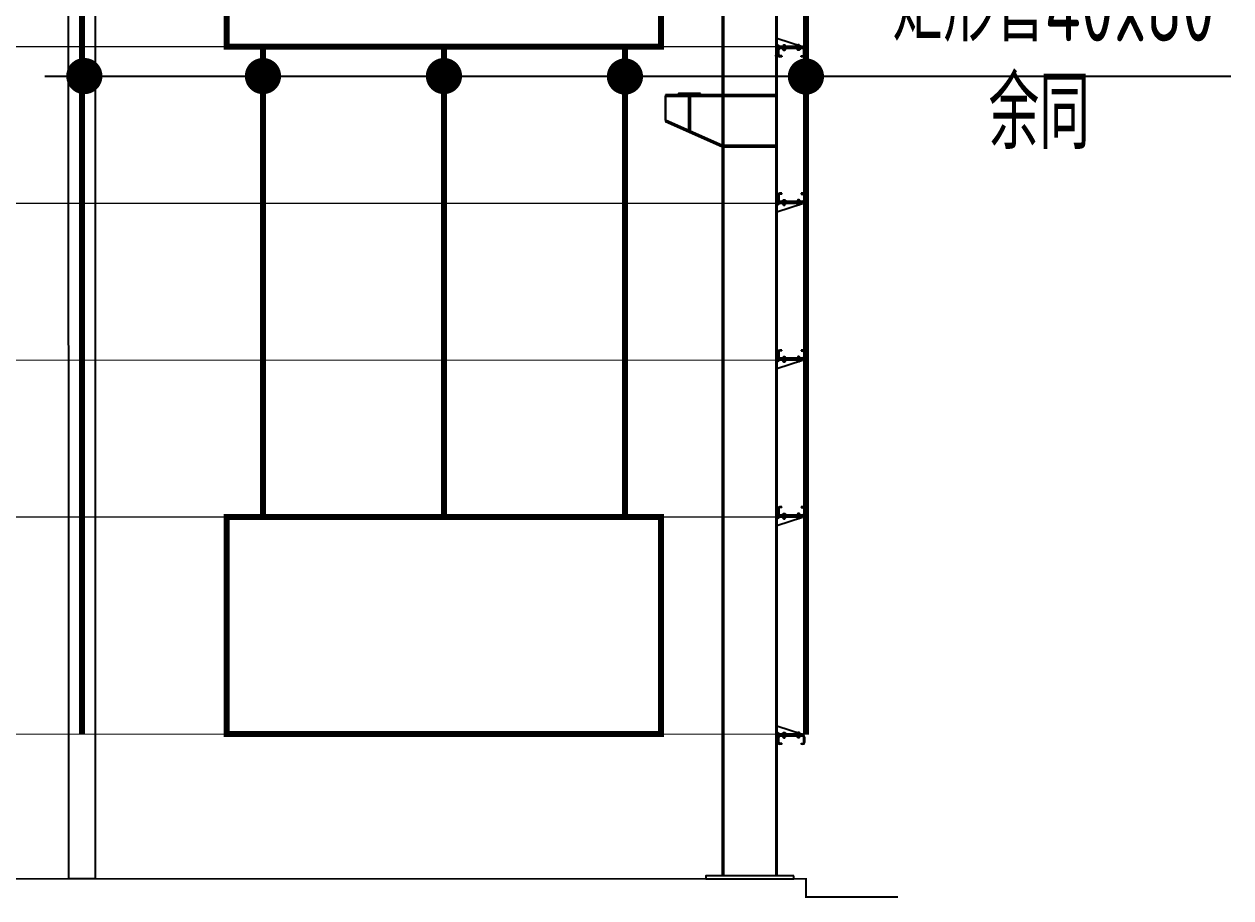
# Model space of a CAD drawing. Extents: x -33967 to 1773478, y -1022458 to -784650.
# Drawn here: x 1588481 to 1598483, y -1003956 to -996713 of the extents above; entities that cross this region are included whole.
import ezdxf
from ezdxf.enums import TextEntityAlignment as Align

# ---------------------------------------------------------------- set-up
doc = ezdxf.new("R2010")
doc.units = 0
doc.header["$LTSCALE"] = 1000
doc.header["$MEASUREMENT"] = 0
doc.linetypes.add('DOTE', pattern=[2.42, 2, -0.2, 0.02, -0.2])
for name, color, linetype in [('14', 2, 'Continuous'), ('AXIS', 3, 'Continuous'), ('BOLT', 251, 'Continuous'), ('DOTE', 1, 'DOTE'), ('GZ', 50, 'Continuous'), ('LT', 27, 'Continuous'), ('Prof', 2, 'Continuous'), ('PZ', 202, 'Continuous'), ('TEXT', 7, 'Continuous'), ('柱子', 30, 'Continuous')]:
    doc.layers.add(name, color=color, linetype=linetype)
doc.layers.add('_0', color=7, linetype='Continuous', lineweight=25)
doc.styles.add('TSSD_Label', font='tssdeng.shx', dxfattribs={"width": 0.7, "bigfont": 'hztxt.shx'})

msp = doc.modelspace()

# ---------------------------------------------------------------- linework, layer by layer
at = {"color": 6, "const_width": 50}
for points in [[(1588960.9, -993799.6), (1588961.9, -1002603.8)], [(1594960.9, -993798.9), (1594961.9, -1002603.1)], [(1590461.3, -996898.9), (1590461.7, -1000798.9)], [(1591961.3, -996898.9), (1591961.7, -1000798.9)], [(1593461.3, -996898.9), (1593461.7, -1000798.9)], [(1590461.9, -1002598.9), (1590461.9, -1002603.6)], [(1591961.9, -1002598.9), (1591961.9, -1002603.4)], [(1593461.9, -1002598.9), (1593461.9, -1002603.2)]]:
    msp.add_lwpolyline(points, dxfattribs=at)
for points in [[(1590160.7, -995698.9), (1593760.7, -995698.9), (1593760.7, -996898.9), (1590160.7, -996898.9)], [(1590160.7, -1000798.9), (1593760.7, -1000798.9), (1593760.7, -1002598.9), (1590160.7, -1002598.9)]]:
    msp.add_lwpolyline(points, close=True, dxfattribs=at)
at = {"layer": '14', "color": 8}
for p, q in [((1594710.7, -996978.9), (1594710.7, -996968.9)), ((1594710.7, -996978.9), (1594710.7, -996968.9)), ((1594270.7, -997298.9), (1593795.7, -997298.9)), ((1593795.7, -997508.9), (1593795.7, -997308.9)), ((1593795.7, -997308.9), (1594270.7, -997308.9)), ((1593795.7, -997308.9), (1594270.7, -997308.9)), ((1594085.7, -997288.9), (1593905.7, -997288.9)), ((1594000.7, -997308.9), (1593990.7, -997308.9)), ((1593990.7, -997308.9), (1593990.7, -997595.1)), ((1594000.7, -997599.6), (1594000.7, -997308.9)), ((1594085.7, -997298.9), (1594085.7, -997288.9)), ((1594270.7, -997308.9), (1594270.7, -997718.9)), ((1594710.7, -997298.9), (1594280.7, -997298.9)), ((1594280.7, -997298.9), (1594280.7, -997308.9)), ((1594280.7, -997308.9), (1594710.7, -997308.9)), ((1594710.7, -997308.9), (1594710.7, -997298.9)), ((1594270.7, -997718.9), (1593795.7, -997508.9)), ((1594270.7, -997718.9), (1593795.7, -997508.9)), ((1593795.7, -997518.9), (1594270.7, -997728.9)), ((1593990.7, -997595.1), (1594000.7, -997599.6)), ((1594710.7, -997718.9), (1594280.7, -997718.9)), ((1594280.7, -997718.9), (1594280.7, -997728.9)), ((1594280.7, -997728.9), (1594710.7, -997728.9))]:
    msp.add_line(p, q, dxfattribs=at)
at = {"layer": '14', "color": 8, "const_width": 0.45}
for points in [[(1594270.7, -997748.9), (1594270.7, -997308.9)], [(1594270.7, -997748.9), (1594270.7, -997758.9)]]:
    msp.add_lwpolyline(points, dxfattribs=at)
at = {"layer": '_0', "color": 1, "const_width": 150}
for points in [[(1588980.3, -997068.3, 1), (1588980.3, -997218.3, 1)], [(1590460.9, -997068.3, 1), (1590460.9, -997218.3, 1)], [(1591960.9, -997068.3, 1), (1591960.9, -997218.3, 1)], [(1593460.9, -997072, 1), (1593460.9, -997222, 1)], [(1594960.9, -997072, 1), (1594960.9, -997222, 1)]]:
    msp.add_lwpolyline(points, format="xyb", close=True, dxfattribs=at)
at = {"layer": 'AXIS', "linetype": 'ByBlock'}
msp.add_line((1588652.6, -997143.3), (1598482.7, -997143.3), dxfattribs=at)
at = {"layer": 'BOLT'}
for p, q in [((1594790.7, -996896.4), (1594769.7, -996896.4)), ((1594769.7, -996896.4), (1594769.7, -996898.9)), ((1594769.7, -996898.9), (1594790.7, -996898.9)), ((1594769.7, -996915.5), (1594790.7, -996915.5)), ((1594769.7, -996918), (1594769.7, -996915.5)), ((1594790.7, -996918), (1594769.7, -996918)), ((1594769.8, -996896.4), (1594769.8, -996889)), ((1594769.8, -996889), (1594790.6, -996889)), ((1594769.8, -996918), (1594769.8, -996925.4)), ((1594769.8, -996925.4), (1594790.6, -996925.4)), ((1594774.2, -996898.9), (1594774.2, -996902.9)), ((1594774.3, -996898.9), (1594774.2, -996898.9)), ((1594774.2, -996898.9), (1594774.5, -996898.9)), ((1594774.2, -996902.9), (1594774.2, -996918)), ((1594786.2, -996902.9), (1594774.2, -996902.9)), ((1594774.2, -996915.5), (1594774.5, -996915.5)), ((1594774.3, -996915.5), (1594774.2, -996915.5)), ((1594774.7, -996884.8), (1594774.7, -996902.9)), ((1594775, -996884.8), (1594774.7, -996884.8)), ((1594774.7, -996884.8), (1594785.7, -996884.8)), ((1594774.7, -996902.9), (1594774.7, -996918)), ((1594775, -996889), (1594775, -996896.4)), ((1594775, -996928.5), (1594775, -996918)), ((1594785.4, -996889), (1594785.4, -996896.4)), ((1594785.4, -996928.5), (1594785.4, -996918)), ((1594785.7, -996884.8), (1594785.7, -996902.9)), ((1594785.7, -996902.9), (1594785.7, -996918)), ((1594786.2, -996902.9), (1594785.9, -996902.9)), ((1594786, -996902.9), (1594786.2, -996902.9)), ((1594786.2, -996898.9), (1594786.2, -996902.9)), ((1594786.2, -996902.9), (1594786.2, -996918)), ((1594790.7, -996898.9), (1594790.4, -996898.9)), ((1594790.7, -996915.5), (1594790.4, -996915.5)), ((1594790.6, -996889), (1594790.6, -996896.4)), ((1594790.6, -996925.4), (1594790.6, -996918)), ((1594790.7, -996896.4), (1594790.7, -996898.9)), ((1594790.7, -996918), (1594790.7, -996915.5)), ((1594889.7, -996896.4), (1594889.7, -996898.9)), ((1594889.7, -996896.4), (1594910.7, -996896.4)), ((1594889.7, -996898.9), (1594889.9, -996898.9)), ((1594910.7, -996898.9), (1594889.7, -996898.9)), ((1594889.7, -996918), (1594889.7, -996915.5)), ((1594910.7, -996915.5), (1594889.7, -996915.5)), ((1594889.7, -996915.5), (1594889.9, -996915.5)), ((1594889.7, -996918), (1594910.7, -996918)), ((1594889.8, -996889), (1594889.8, -996896.4)), ((1594910.6, -996889), (1594889.8, -996889)), ((1594889.8, -996925.4), (1594889.8, -996918)), ((1594910.6, -996925.4), (1594889.8, -996925.4)), ((1594894.2, -996898.9), (1594894.2, -996902.9)), ((1594894.2, -996902.9), (1594906.2, -996902.9)), ((1594894.2, -996902.9), (1594894.5, -996902.9)), ((1594894.3, -996902.9), (1594894.2, -996902.9)), ((1594894.2, -996902.9), (1594894.2, -996918)), ((1594905.7, -996884.8), (1594894.7, -996884.8)), ((1594894.7, -996884.8), (1594894.7, -996902.9)), ((1594894.7, -996902.9), (1594894.7, -996918)), ((1594895, -996889), (1594895, -996896.4)), ((1594895, -996928.5), (1594895, -996918)), ((1594905.4, -996884.8), (1594905.7, -996884.8)), ((1594905.4, -996889), (1594905.4, -996896.4)), ((1594905.4, -996928.5), (1594905.4, -996918)), ((1594905.7, -996884.8), (1594905.7, -996902.9)), ((1594905.7, -996902.9), (1594905.7, -996918)), ((1594906.2, -996898.9), (1594905.9, -996898.9)), ((1594906.2, -996915.5), (1594905.9, -996915.5)), ((1594906, -996898.9), (1594906.2, -996898.9)), ((1594906, -996915.5), (1594906.2, -996915.5)), ((1594906.2, -996898.9), (1594906.2, -996902.9)), ((1594906.2, -996902.9), (1594906.2, -996918)), ((1594910.6, -996896.4), (1594910.6, -996889)), ((1594910.6, -996918), (1594910.6, -996925.4)), ((1594910.7, -996896.4), (1594910.7, -996898.9)), ((1594910.7, -996918), (1594910.7, -996915.5)), ((1594775, -996928.5), (1594785.4, -996928.5)), ((1594775, -996928.5), (1594775, -996928.5)), ((1594905.4, -996928.5), (1594895, -996928.5)), ((1594905.4, -996928.5), (1594905.4, -996928.5)), ((1594769.7, -998179.9), (1594769.7, -998182.4)), ((1594790.7, -998179.9), (1594769.7, -998179.9)), ((1594769.7, -998182.4), (1594790.7, -998182.4)), ((1594769.7, -998201.4), (1594769.7, -998198.9)), ((1594769.7, -998198.9), (1594790.7, -998198.9)), ((1594790.7, -998201.4), (1594769.7, -998201.4)), ((1594769.8, -998172.5), (1594790.6, -998172.5)), ((1594769.8, -998179.9), (1594769.8, -998172.5)), ((1594769.8, -998201.4), (1594769.8, -998208.9)), ((1594769.8, -998208.9), (1594790.6, -998208.9)), ((1594774.2, -998194.9), (1594774.2, -998179.9)), ((1594774.2, -998182.4), (1594774.5, -998182.4)), ((1594774.3, -998182.4), (1594774.2, -998182.4)), ((1594774.2, -998198.9), (1594774.2, -998194.9)), ((1594786.2, -998194.9), (1594774.2, -998194.9)), ((1594774.3, -998198.9), (1594774.2, -998198.9)), ((1594774.2, -998198.9), (1594774.5, -998198.9)), ((1594774.7, -998194.9), (1594774.7, -998179.9)), ((1594774.7, -998213.1), (1594774.7, -998194.9)), ((1594775, -998213.1), (1594774.7, -998213.1)), ((1594774.7, -998213.1), (1594785.7, -998213.1)), ((1594775, -998169.3), (1594785.4, -998169.3)), ((1594775, -998169.3), (1594775, -998169.3)), ((1594775, -998169.3), (1594775, -998179.9)), ((1594775, -998208.9), (1594775, -998201.4)), ((1594785.4, -998169.3), (1594785.4, -998179.9)), ((1594785.4, -998208.9), (1594785.4, -998201.4)), ((1594785.7, -998194.9), (1594785.7, -998179.9)), ((1594785.7, -998213.1), (1594785.7, -998194.9)), ((1594786.2, -998194.9), (1594785.9, -998194.9)), ((1594786, -998194.9), (1594786.2, -998194.9)), ((1594786.2, -998194.9), (1594786.2, -998179.9)), ((1594786.2, -998198.9), (1594786.2, -998194.9)), ((1594790.7, -998182.4), (1594790.4, -998182.4)), ((1594790.7, -998198.9), (1594790.4, -998198.9)), ((1594790.6, -998172.5), (1594790.6, -998179.9)), ((1594790.6, -998208.9), (1594790.6, -998201.4)), ((1594790.7, -998179.9), (1594790.7, -998182.4)), ((1594790.7, -998201.4), (1594790.7, -998198.9)), ((1594889.7, -998179.9), (1594910.7, -998179.9)), ((1594889.7, -998179.9), (1594889.7, -998182.4)), ((1594910.7, -998182.4), (1594889.7, -998182.4)), ((1594889.7, -998182.4), (1594889.9, -998182.4)), ((1594889.7, -998198.9), (1594889.9, -998198.9)), ((1594910.7, -998198.9), (1594889.7, -998198.9)), ((1594889.7, -998201.4), (1594889.7, -998198.9)), ((1594889.7, -998201.4), (1594910.7, -998201.4)), ((1594910.6, -998172.5), (1594889.8, -998172.5)), ((1594889.8, -998172.5), (1594889.8, -998179.9)), ((1594889.8, -998208.9), (1594889.8, -998201.4)), ((1594910.6, -998208.9), (1594889.8, -998208.9)), ((1594894.2, -998194.9), (1594894.2, -998179.9)), ((1594894.2, -998194.9), (1594906.2, -998194.9)), ((1594894.2, -998194.9), (1594894.5, -998194.9)), ((1594894.3, -998194.9), (1594894.2, -998194.9)), ((1594894.2, -998198.9), (1594894.2, -998194.9)), ((1594894.7, -998194.9), (1594894.7, -998179.9)), ((1594894.7, -998213.1), (1594894.7, -998194.9)), ((1594905.7, -998213.1), (1594894.7, -998213.1)), ((1594895, -998169.3), (1594895, -998179.9)), ((1594905.4, -998169.3), (1594895, -998169.3)), ((1594895, -998208.9), (1594895, -998201.4)), ((1594905.4, -998169.3), (1594905.4, -998179.9)), ((1594905.4, -998169.3), (1594905.4, -998169.3)), ((1594905.4, -998208.9), (1594905.4, -998201.4)), ((1594905.4, -998213.1), (1594905.7, -998213.1)), ((1594905.7, -998194.9), (1594905.7, -998179.9)), ((1594905.7, -998213.1), (1594905.7, -998194.9)), ((1594906.2, -998182.4), (1594905.9, -998182.4)), ((1594906.2, -998198.9), (1594905.9, -998198.9)), ((1594906, -998182.4), (1594906.2, -998182.4)), ((1594906, -998198.9), (1594906.2, -998198.9)), ((1594906.2, -998194.9), (1594906.2, -998179.9)), ((1594906.2, -998198.9), (1594906.2, -998194.9)), ((1594910.6, -998179.9), (1594910.6, -998172.5)), ((1594910.6, -998201.4), (1594910.6, -998208.9)), ((1594910.7, -998179.9), (1594910.7, -998182.4)), ((1594910.7, -998201.4), (1594910.7, -998198.9)), ((1594769.7, -999479.9), (1594769.7, -999482.4)), ((1594790.7, -999479.9), (1594769.7, -999479.9)), ((1594769.7, -999482.4), (1594790.7, -999482.4)), ((1594769.7, -999501.4), (1594769.7, -999498.9)), ((1594769.7, -999498.9), (1594790.7, -999498.9)), ((1594790.7, -999501.4), (1594769.7, -999501.4)), ((1594769.8, -999472.5), (1594790.6, -999472.5)), ((1594769.8, -999479.9), (1594769.8, -999472.5)), ((1594769.8, -999501.4), (1594769.8, -999508.9)), ((1594769.8, -999508.9), (1594790.6, -999508.9)), ((1594774.2, -999494.9), (1594774.2, -999479.9)), ((1594774.2, -999482.4), (1594774.5, -999482.4)), ((1594774.3, -999482.4), (1594774.2, -999482.4)), ((1594774.2, -999498.9), (1594774.2, -999494.9)), ((1594786.2, -999494.9), (1594774.2, -999494.9)), ((1594774.3, -999498.9), (1594774.2, -999498.9)), ((1594774.2, -999498.9), (1594774.5, -999498.9)), ((1594774.7, -999494.9), (1594774.7, -999479.9)), ((1594774.7, -999513.1), (1594774.7, -999494.9)), ((1594775, -999513.1), (1594774.7, -999513.1)), ((1594774.7, -999513.1), (1594785.7, -999513.1)), ((1594775, -999469.3), (1594785.4, -999469.3)), ((1594775, -999469.3), (1594775, -999469.3)), ((1594775, -999469.3), (1594775, -999479.9)), ((1594775, -999508.9), (1594775, -999501.4)), ((1594785.4, -999469.3), (1594785.4, -999479.9)), ((1594785.4, -999508.9), (1594785.4, -999501.4)), ((1594785.7, -999494.9), (1594785.7, -999479.9)), ((1594785.7, -999513.1), (1594785.7, -999494.9)), ((1594786.2, -999494.9), (1594785.9, -999494.9)), ((1594786, -999494.9), (1594786.2, -999494.9)), ((1594786.2, -999494.9), (1594786.2, -999479.9)), ((1594786.2, -999498.9), (1594786.2, -999494.9)), ((1594790.7, -999482.4), (1594790.4, -999482.4)), ((1594790.7, -999498.9), (1594790.4, -999498.9)), ((1594790.6, -999472.5), (1594790.6, -999479.9)), ((1594790.6, -999508.9), (1594790.6, -999501.4)), ((1594790.7, -999479.9), (1594790.7, -999482.4)), ((1594790.7, -999501.4), (1594790.7, -999498.9)), ((1594889.7, -999479.9), (1594910.7, -999479.9)), ((1594889.7, -999479.9), (1594889.7, -999482.4)), ((1594910.7, -999482.4), (1594889.7, -999482.4)), ((1594889.7, -999482.4), (1594889.9, -999482.4)), ((1594889.7, -999498.9), (1594889.9, -999498.9)), ((1594910.7, -999498.9), (1594889.7, -999498.9)), ((1594889.7, -999501.4), (1594889.7, -999498.9)), ((1594889.7, -999501.4), (1594910.7, -999501.4)), ((1594910.6, -999472.5), (1594889.8, -999472.5)), ((1594889.8, -999472.5), (1594889.8, -999479.9)), ((1594889.8, -999508.9), (1594889.8, -999501.4)), ((1594910.6, -999508.9), (1594889.8, -999508.9)), ((1594894.2, -999494.9), (1594894.2, -999479.9)), ((1594894.2, -999494.9), (1594906.2, -999494.9)), ((1594894.2, -999494.9), (1594894.5, -999494.9)), ((1594894.3, -999494.9), (1594894.2, -999494.9)), ((1594894.2, -999498.9), (1594894.2, -999494.9)), ((1594894.7, -999494.9), (1594894.7, -999479.9)), ((1594894.7, -999513.1), (1594894.7, -999494.9)), ((1594905.7, -999513.1), (1594894.7, -999513.1)), ((1594895, -999469.3), (1594895, -999479.9)), ((1594905.4, -999469.3), (1594895, -999469.3)), ((1594895, -999508.9), (1594895, -999501.4)), ((1594905.4, -999469.3), (1594905.4, -999479.9)), ((1594905.4, -999469.3), (1594905.4, -999469.3)), ((1594905.4, -999508.9), (1594905.4, -999501.4)), ((1594905.4, -999513.1), (1594905.7, -999513.1)), ((1594905.7, -999494.9), (1594905.7, -999479.9)), ((1594905.7, -999513.1), (1594905.7, -999494.9)), ((1594906.2, -999482.4), (1594905.9, -999482.4)), ((1594906.2, -999498.9), (1594905.9, -999498.9)), ((1594906, -999482.4), (1594906.2, -999482.4)), ((1594906, -999498.9), (1594906.2, -999498.9)), ((1594906.2, -999494.9), (1594906.2, -999479.9)), ((1594906.2, -999498.9), (1594906.2, -999494.9)), ((1594910.6, -999479.9), (1594910.6, -999472.5)), ((1594910.6, -999501.4), (1594910.6, -999508.9)), ((1594910.7, -999479.9), (1594910.7, -999482.4)), ((1594910.7, -999501.4), (1594910.7, -999498.9)), ((1594769.7, -1000779.9), (1594769.7, -1000782.4)), ((1594790.7, -1000779.9), (1594769.7, -1000779.9)), ((1594769.7, -1000782.4), (1594790.7, -1000782.4)), ((1594769.7, -1000801.4), (1594769.7, -1000798.9)), ((1594769.7, -1000798.9), (1594790.7, -1000798.9)), ((1594790.7, -1000801.4), (1594769.7, -1000801.4)), ((1594769.8, -1000772.5), (1594790.6, -1000772.5)), ((1594769.8, -1000779.9), (1594769.8, -1000772.5)), ((1594769.8, -1000801.4), (1594769.8, -1000808.9)), ((1594769.8, -1000808.9), (1594790.6, -1000808.9)), ((1594774.2, -1000794.9), (1594774.2, -1000779.9)), ((1594774.2, -1000782.4), (1594774.5, -1000782.4)), ((1594774.3, -1000782.4), (1594774.2, -1000782.4)), ((1594774.2, -1000798.9), (1594774.2, -1000794.9)), ((1594786.2, -1000794.9), (1594774.2, -1000794.9)), ((1594774.3, -1000798.9), (1594774.2, -1000798.9)), ((1594774.2, -1000798.9), (1594774.5, -1000798.9)), ((1594774.7, -1000794.9), (1594774.7, -1000779.9)), ((1594774.7, -1000813.1), (1594774.7, -1000794.9)), ((1594775, -1000813.1), (1594774.7, -1000813.1)), ((1594774.7, -1000813.1), (1594785.7, -1000813.1)), ((1594775, -1000769.3), (1594785.4, -1000769.3)), ((1594775, -1000769.3), (1594775, -1000769.3)), ((1594775, -1000769.3), (1594775, -1000779.9)), ((1594775, -1000808.9), (1594775, -1000801.4)), ((1594785.4, -1000769.3), (1594785.4, -1000779.9)), ((1594785.4, -1000808.9), (1594785.4, -1000801.4)), ((1594785.7, -1000794.9), (1594785.7, -1000779.9)), ((1594785.7, -1000813.1), (1594785.7, -1000794.9)), ((1594786.2, -1000794.9), (1594785.9, -1000794.9)), ((1594786, -1000794.9), (1594786.2, -1000794.9)), ((1594786.2, -1000794.9), (1594786.2, -1000779.9)), ((1594786.2, -1000798.9), (1594786.2, -1000794.9)), ((1594790.7, -1000782.4), (1594790.4, -1000782.4)), ((1594790.7, -1000798.9), (1594790.4, -1000798.9)), ((1594790.6, -1000772.5), (1594790.6, -1000779.9)), ((1594790.6, -1000808.9), (1594790.6, -1000801.4)), ((1594790.7, -1000779.9), (1594790.7, -1000782.4)), ((1594790.7, -1000801.4), (1594790.7, -1000798.9)), ((1594889.7, -1000779.9), (1594910.7, -1000779.9)), ((1594889.7, -1000779.9), (1594889.7, -1000782.4)), ((1594910.7, -1000782.4), (1594889.7, -1000782.4)), ((1594889.7, -1000782.4), (1594889.9, -1000782.4)), ((1594889.7, -1000798.9), (1594889.9, -1000798.9)), ((1594910.7, -1000798.9), (1594889.7, -1000798.9)), ((1594889.7, -1000801.4), (1594889.7, -1000798.9)), ((1594889.7, -1000801.4), (1594910.7, -1000801.4)), ((1594910.6, -1000772.5), (1594889.8, -1000772.5)), ((1594889.8, -1000772.5), (1594889.8, -1000779.9)), ((1594889.8, -1000808.9), (1594889.8, -1000801.4)), ((1594910.6, -1000808.9), (1594889.8, -1000808.9)), ((1594894.2, -1000794.9), (1594894.2, -1000779.9)), ((1594894.2, -1000794.9), (1594906.2, -1000794.9)), ((1594894.2, -1000794.9), (1594894.5, -1000794.9)), ((1594894.3, -1000794.9), (1594894.2, -1000794.9)), ((1594894.2, -1000798.9), (1594894.2, -1000794.9)), ((1594894.7, -1000794.9), (1594894.7, -1000779.9)), ((1594894.7, -1000813.1), (1594894.7, -1000794.9)), ((1594905.7, -1000813.1), (1594894.7, -1000813.1)), ((1594895, -1000769.3), (1594895, -1000779.9)), ((1594905.4, -1000769.3), (1594895, -1000769.3)), ((1594895, -1000808.9), (1594895, -1000801.4)), ((1594905.4, -1000769.3), (1594905.4, -1000779.9)), ((1594905.4, -1000769.3), (1594905.4, -1000769.3)), ((1594905.4, -1000808.9), (1594905.4, -1000801.4)), ((1594905.4, -1000813.1), (1594905.7, -1000813.1)), ((1594905.7, -1000794.9), (1594905.7, -1000779.9)), ((1594905.7, -1000813.1), (1594905.7, -1000794.9)), ((1594906.2, -1000782.4), (1594905.9, -1000782.4)), ((1594906.2, -1000798.9), (1594905.9, -1000798.9)), ((1594906, -1000782.4), (1594906.2, -1000782.4)), ((1594906, -1000798.9), (1594906.2, -1000798.9)), ((1594906.2, -1000794.9), (1594906.2, -1000779.9)), ((1594906.2, -1000798.9), (1594906.2, -1000794.9)), ((1594910.6, -1000779.9), (1594910.6, -1000772.5)), ((1594910.6, -1000801.4), (1594910.6, -1000808.9)), ((1594910.7, -1000779.9), (1594910.7, -1000782.4)), ((1594910.7, -1000801.4), (1594910.7, -1000798.9)), ((1594790.7, -1002596.4), (1594769.7, -1002596.4)), ((1594769.7, -1002596.4), (1594769.7, -1002598.9)), ((1594769.7, -1002598.9), (1594790.7, -1002598.9)), ((1594769.7, -1002615.5), (1594790.7, -1002615.5)), ((1594769.7, -1002618), (1594769.7, -1002615.5)), ((1594790.7, -1002618), (1594769.7, -1002618)), ((1594769.8, -1002596.4), (1594769.8, -1002589)), ((1594769.8, -1002589), (1594790.6, -1002589)), ((1594769.8, -1002618), (1594769.8, -1002625.4)), ((1594769.8, -1002625.4), (1594790.6, -1002625.4)), ((1594774.2, -1002598.9), (1594774.2, -1002602.9)), ((1594774.3, -1002598.9), (1594774.2, -1002598.9)), ((1594774.2, -1002598.9), (1594774.5, -1002598.9)), ((1594774.2, -1002602.9), (1594774.2, -1002618)), ((1594786.2, -1002602.9), (1594774.2, -1002602.9)), ((1594774.2, -1002615.5), (1594774.5, -1002615.5)), ((1594774.3, -1002615.5), (1594774.2, -1002615.5)), ((1594774.7, -1002584.8), (1594774.7, -1002602.9)), ((1594775, -1002584.8), (1594774.7, -1002584.8)), ((1594774.7, -1002584.8), (1594785.7, -1002584.8)), ((1594774.7, -1002602.9), (1594774.7, -1002618)), ((1594775, -1002589), (1594775, -1002596.4)), ((1594775, -1002628.5), (1594775, -1002618)), ((1594785.4, -1002589), (1594785.4, -1002596.4)), ((1594785.4, -1002628.5), (1594785.4, -1002618)), ((1594785.7, -1002584.8), (1594785.7, -1002602.9)), ((1594785.7, -1002602.9), (1594785.7, -1002618)), ((1594786.2, -1002602.9), (1594785.9, -1002602.9)), ((1594786, -1002602.9), (1594786.2, -1002602.9)), ((1594786.2, -1002598.9), (1594786.2, -1002602.9)), ((1594786.2, -1002602.9), (1594786.2, -1002618)), ((1594790.7, -1002598.9), (1594790.4, -1002598.9)), ((1594790.7, -1002615.5), (1594790.4, -1002615.5)), ((1594790.6, -1002589), (1594790.6, -1002596.4)), ((1594790.6, -1002625.4), (1594790.6, -1002618)), ((1594790.7, -1002596.4), (1594790.7, -1002598.9)), ((1594790.7, -1002618), (1594790.7, -1002615.5)), ((1594889.7, -1002596.4), (1594889.7, -1002598.9)), ((1594889.7, -1002596.4), (1594910.7, -1002596.4)), ((1594889.7, -1002598.9), (1594889.9, -1002598.9)), ((1594910.7, -1002598.9), (1594889.7, -1002598.9)), ((1594889.7, -1002618), (1594889.7, -1002615.5)), ((1594910.7, -1002615.5), (1594889.7, -1002615.5)), ((1594889.7, -1002615.5), (1594889.9, -1002615.5)), ((1594889.7, -1002618), (1594910.7, -1002618)), ((1594889.8, -1002589), (1594889.8, -1002596.4)), ((1594910.6, -1002589), (1594889.8, -1002589)), ((1594889.8, -1002625.4), (1594889.8, -1002618)), ((1594910.6, -1002625.4), (1594889.8, -1002625.4)), ((1594894.2, -1002598.9), (1594894.2, -1002602.9)), ((1594894.2, -1002602.9), (1594906.2, -1002602.9)), ((1594894.2, -1002602.9), (1594894.5, -1002602.9)), ((1594894.3, -1002602.9), (1594894.2, -1002602.9)), ((1594894.2, -1002602.9), (1594894.2, -1002618)), ((1594905.7, -1002584.8), (1594894.7, -1002584.8)), ((1594894.7, -1002584.8), (1594894.7, -1002602.9)), ((1594894.7, -1002602.9), (1594894.7, -1002618)), ((1594895, -1002589), (1594895, -1002596.4)), ((1594895, -1002628.5), (1594895, -1002618)), ((1594905.4, -1002584.8), (1594905.7, -1002584.8)), ((1594905.4, -1002589), (1594905.4, -1002596.4)), ((1594905.4, -1002628.5), (1594905.4, -1002618)), ((1594905.7, -1002584.8), (1594905.7, -1002602.9)), ((1594905.7, -1002602.9), (1594905.7, -1002618)), ((1594906.2, -1002598.9), (1594905.9, -1002598.9)), ((1594906.2, -1002615.5), (1594905.9, -1002615.5)), ((1594906, -1002598.9), (1594906.2, -1002598.9)), ((1594906, -1002615.5), (1594906.2, -1002615.5)), ((1594906.2, -1002598.9), (1594906.2, -1002602.9)), ((1594906.2, -1002602.9), (1594906.2, -1002618)), ((1594910.6, -1002596.4), (1594910.6, -1002589)), ((1594910.6, -1002618), (1594910.6, -1002625.4)), ((1594910.7, -1002596.4), (1594910.7, -1002598.9)), ((1594910.7, -1002618), (1594910.7, -1002615.5)), ((1594775, -1002628.5), (1594785.4, -1002628.5)), ((1594775, -1002628.5), (1594775, -1002628.5)), ((1594905.4, -1002628.5), (1594895, -1002628.5)), ((1594905.4, -1002628.5), (1594905.4, -1002628.5))]:
    msp.add_line(p, q, dxfattribs=at)
for centre, start, end in [((1594774.2, -996894.6), 85.17209, 142.4846), ((1594774.2, -996919.8), 217.5154, 274.82791), ((1594786.1, -996894.6), 37.5154, 94.82791), ((1594786.1, -996919.8), 265.17209, 322.4846), ((1594894.2, -996894.6), 85.17209, 142.4846), ((1594894.2, -996919.8), 217.5154, 274.82791), ((1594906.1, -996894.6), 37.5154, 94.82791), ((1594906.1, -996919.8), 265.17209, 322.4846), ((1594774.2, -998178), 85.17209, 142.4846), ((1594774.2, -998203.3), 217.5154, 274.82791), ((1594786.1, -998178), 37.5154, 94.82791), ((1594786.1, -998203.3), 265.17209, 322.4846), ((1594894.2, -998178), 85.17209, 142.4846), ((1594894.2, -998203.3), 217.5154, 274.82791), ((1594906.1, -998178), 37.5154, 94.82791), ((1594906.1, -998203.3), 265.17209, 322.4846), ((1594774.2, -999478), 85.17209, 142.4846), ((1594774.2, -999503.3), 217.5154, 274.82791), ((1594786.1, -999478), 37.5154, 94.82791), ((1594786.1, -999503.3), 265.17209, 322.4846), ((1594894.2, -999478), 85.17209, 142.4846), ((1594894.2, -999503.3), 217.5154, 274.82791), ((1594906.1, -999478), 37.5154, 94.82791), ((1594906.1, -999503.3), 265.17209, 322.4846), ((1594774.2, -1000778), 85.17209, 142.4846), ((1594774.2, -1000803.3), 217.5154, 274.82791), ((1594786.1, -1000778), 37.5154, 94.82791), ((1594786.1, -1000803.3), 265.17209, 322.4846), ((1594894.2, -1000778), 85.17209, 142.4846), ((1594894.2, -1000803.3), 217.5154, 274.82791), ((1594906.1, -1000778), 37.5154, 94.82791), ((1594906.1, -1000803.3), 265.17209, 322.4846), ((1594774.2, -1002594.6), 85.17209, 142.4846), ((1594774.2, -1002619.8), 217.5154, 274.82791), ((1594786.1, -1002594.6), 37.5154, 94.82791), ((1594786.1, -1002619.8), 265.17209, 322.4846), ((1594894.2, -1002594.6), 85.17209, 142.4846), ((1594894.2, -1002619.8), 217.5154, 274.82791), ((1594906.1, -1002594.6), 37.5154, 94.82791), ((1594906.1, -1002619.8), 265.17209, 322.4846)]:
    msp.add_arc(centre, 5.58, start, end, dxfattribs=at)
at = {"layer": 'DOTE', "linetype": 'DOTE', "const_width": 15}
msp.add_lwpolyline([(1594960.9, -1003798.9), (1539960.5, -1003798.9), (1539960.5, -1003948.9), (1539198.7, -1003948.9)], dxfattribs=at)
at = {"layer": 'DOTE', "color": 1, "linetype": 'DOTE', "const_width": 15}
msp.add_lwpolyline([(1539960.5, -1003798.9), (1594960.9, -1003798.9), (1594960.9, -1003948.9), (1595722.7, -1003948.9)], dxfattribs=at)
at = {"layer": 'GZ', "color": 8}
msp.add_line((1593795.7, -997298.9), (1593795.7, -997518.9), dxfattribs=at)
for points in [[(1594280.7, -994798.9), (1594720.7, -994798.9), (1594720.7, -1003773.9), (1594270.7, -1003773.9), (1594270.7, -995485.8)], [(1594280.7, -994808.9), (1594710.7, -994808.9), (1594710.7, -1003773.9), (1594280.7, -1003773.9), (1594280.7, -995348.9)], [(1594270.7, -997728.9), (1593795.7, -997518.9)]]:
    msp.add_lwpolyline(points, dxfattribs=at)
for points in [[(1588850.7, -1003798.9), (1588850.4, -994950.9), (1589070, -994968.9), (1589070.7, -1003798.9)], [(1593990.7, -997308.9), (1593795.7, -997308.9), (1593795.7, -997508.9), (1593990.7, -997595.1)], [(1594085.7, -997288.9), (1593905.7, -997288.9), (1593905.7, -997298.9), (1594085.7, -997298.9)], [(1594000.7, -997308.9), (1593990.7, -997308.9), (1593990.7, -997595.1), (1594000.7, -997599.6)], [(1594270.7, -997308.9), (1594000.7, -997308.9), (1594000.7, -997599.6), (1594270.7, -997718.9)], [(1594710.7, -997298.9), (1594280.7, -997298.9), (1594280.7, -997308.9), (1594710.7, -997308.9)], [(1594710.7, -997718.9), (1594280.7, -997718.9), (1594280.7, -997728.9), (1594710.7, -997728.9)], [(1594860.7, -1003773.9), (1594130.7, -1003773.9), (1594130.7, -1003798.9), (1594860.7, -1003798.9)]]:
    msp.add_lwpolyline(points, close=True, dxfattribs=at)
at = {"layer": 'LT', "linetype": 'ByBlock', "const_width": 10}
for points in [[(1540000.7, -996898.9), (1594920.5, -996898.9)], [(1564810.7, -998198.9), (1594920.5, -998198.9)], [(1570110.7, -999498.9), (1594920.5, -999498.9)], [(1570110.7, -1000798.9), (1594920.5, -1000798.9)], [(1570110.7, -1002598.9), (1594920.5, -1002598.9)]]:
    msp.add_lwpolyline(points, dxfattribs=at)
at = {"layer": 'Prof'}
for p, q in [((1594730.2, -996923.5), (1594730.2, -996968.5)), ((1594737.2, -996968.5), (1594737.2, -996923.5)), ((1594745.2, -996908.5), (1594935.2, -996908.5)), ((1594745.2, -996908.5), (1594760.2, -996908.5)), ((1594935.2, -996915.5), (1594745.2, -996915.5)), ((1594943.2, -996968.5), (1594943.2, -996923.5)), ((1594950.2, -996923.5), (1594950.2, -996968.5)), ((1594760.2, -996976.5), (1594745.2, -996976.5)), ((1594760.2, -996983.5), (1594745.2, -996983.5)), ((1594760.2, -996976.5), (1594760.2, -996983.5)), ((1594920.2, -996983.5), (1594920.2, -996976.5)), ((1594920.2, -996976.5), (1594935.2, -996976.5)), ((1594935.2, -996983.5), (1594920.2, -996983.5)), ((1594760.2, -998114.4), (1594745.2, -998114.4)), ((1594760.2, -998121.4), (1594745.2, -998121.4)), ((1594760.2, -998121.4), (1594760.2, -998114.4)), ((1594935.2, -998114.4), (1594920.2, -998114.4)), ((1594920.2, -998114.4), (1594920.2, -998121.4)), ((1594920.2, -998121.4), (1594935.2, -998121.4)), ((1594730.2, -998174.4), (1594730.2, -998129.4)), ((1594737.2, -998129.4), (1594737.2, -998174.4)), ((1594935.2, -998182.4), (1594745.2, -998182.4)), ((1594745.2, -998189.4), (1594935.2, -998189.4)), ((1594745.2, -998189.4), (1594760.2, -998189.4)), ((1594943.2, -998129.4), (1594943.2, -998174.4)), ((1594950.2, -998174.4), (1594950.2, -998129.4)), ((1594760.2, -999414.4), (1594745.2, -999414.4)), ((1594760.2, -999421.4), (1594745.2, -999421.4)), ((1594760.2, -999421.4), (1594760.2, -999414.4)), ((1594935.2, -999414.4), (1594920.2, -999414.4)), ((1594920.2, -999414.4), (1594920.2, -999421.4)), ((1594920.2, -999421.4), (1594935.2, -999421.4)), ((1594730.2, -999474.4), (1594730.2, -999429.4)), ((1594737.2, -999429.4), (1594737.2, -999474.4)), ((1594935.2, -999482.4), (1594745.2, -999482.4)), ((1594745.2, -999489.4), (1594935.2, -999489.4)), ((1594745.2, -999489.4), (1594760.2, -999489.4)), ((1594943.2, -999429.4), (1594943.2, -999474.4)), ((1594950.2, -999474.4), (1594950.2, -999429.4)), ((1594760.2, -1000714.4), (1594745.2, -1000714.4)), ((1594760.2, -1000721.4), (1594745.2, -1000721.4)), ((1594760.2, -1000721.4), (1594760.2, -1000714.4)), ((1594935.2, -1000714.4), (1594920.2, -1000714.4)), ((1594920.2, -1000714.4), (1594920.2, -1000721.4)), ((1594920.2, -1000721.4), (1594935.2, -1000721.4)), ((1594730.2, -1000774.4), (1594730.2, -1000729.4)), ((1594737.2, -1000729.4), (1594737.2, -1000774.4)), ((1594935.2, -1000782.4), (1594745.2, -1000782.4)), ((1594745.2, -1000789.4), (1594935.2, -1000789.4)), ((1594745.2, -1000789.4), (1594760.2, -1000789.4)), ((1594943.2, -1000729.4), (1594943.2, -1000774.4)), ((1594950.2, -1000774.4), (1594950.2, -1000729.4)), ((1594730.2, -1002623.5), (1594730.2, -1002668.5)), ((1594737.2, -1002668.5), (1594737.2, -1002623.5)), ((1594745.2, -1002608.5), (1594935.2, -1002608.5)), ((1594745.2, -1002608.5), (1594760.2, -1002608.5)), ((1594935.2, -1002615.5), (1594745.2, -1002615.5)), ((1594943.2, -1002668.5), (1594943.2, -1002623.5)), ((1594950.2, -1002623.5), (1594950.2, -1002668.5)), ((1594760.2, -1002676.5), (1594745.2, -1002676.5)), ((1594760.2, -1002683.5), (1594745.2, -1002683.5)), ((1594760.2, -1002676.5), (1594760.2, -1002683.5)), ((1594920.2, -1002683.5), (1594920.2, -1002676.5)), ((1594920.2, -1002676.5), (1594935.2, -1002676.5)), ((1594935.2, -1002683.5), (1594920.2, -1002683.5))]:
    msp.add_line(p, q, dxfattribs=at)
for centre, radius, start, end in [((1594745.2, -996923.5), 15, 90, 180), ((1594745.2, -996923.5), 8, 90, 180), ((1594935.2, -996923.5), 15, 0, 90), ((1594935.2, -996923.5), 8, 0, 90), ((1594745.2, -996968.5), 15, 180, 270), ((1594745.2, -996968.5), 8, 180, 270), ((1594935.2, -996968.5), 15, 270, 0), ((1594935.2, -996968.5), 8, 270, 0), ((1594745.2, -998129.4), 15, 90, 180), ((1594745.2, -998129.4), 8, 90, 180), ((1594935.2, -998129.4), 15, 0, 90), ((1594935.2, -998129.4), 8, 0, 90), ((1594745.2, -998174.4), 15, 180, 270), ((1594745.2, -998174.4), 8, 180, 270), ((1594935.2, -998174.4), 15, 270, 0), ((1594935.2, -998174.4), 8, 270, 0), ((1594745.2, -999429.4), 15, 90, 180), ((1594745.2, -999429.4), 8, 90, 180), ((1594935.2, -999429.4), 15, 0, 90), ((1594935.2, -999429.4), 8, 0, 90), ((1594745.2, -999474.4), 15, 180, 270), ((1594745.2, -999474.4), 8, 180, 270), ((1594935.2, -999474.4), 15, 270, 0), ((1594935.2, -999474.4), 8, 270, 0), ((1594745.2, -1000729.4), 15, 90, 180), ((1594745.2, -1000729.4), 8, 90, 180), ((1594935.2, -1000729.4), 15, 0, 90), ((1594935.2, -1000729.4), 8, 0, 90), ((1594745.2, -1000774.4), 15, 180, 270), ((1594745.2, -1000774.4), 8, 180, 270), ((1594935.2, -1000774.4), 15, 270, 0), ((1594935.2, -1000774.4), 8, 270, 0), ((1594745.2, -1002623.5), 15, 90, 180), ((1594745.2, -1002623.5), 8, 90, 180), ((1594935.2, -1002623.5), 15, 0, 90), ((1594935.2, -1002623.5), 8, 0, 90), ((1594745.2, -1002668.5), 15, 180, 270), ((1594745.2, -1002668.5), 8, 180, 270), ((1594935.2, -1002668.5), 15, 270, 0), ((1594935.2, -1002668.5), 8, 270, 0)]:
    msp.add_arc(centre, radius, start, end, dxfattribs=at)
at = {"layer": 'PZ'}
for p, q in [((1594720.7, -996828.9), (1594933, -996898.9)), ((1594720.7, -996879.7), (1594720.7, -996828.9)), ((1594720.7, -996879.7), (1594740.5, -996898.9)), ((1594720.7, -996898.9), (1594720.7, -996908.5)), ((1594933, -996898.9), (1594720.7, -996898.9)), ((1594720.7, -996908.5), (1594933, -996908.5)), ((1594933, -996898.9), (1594933, -996908.5)), ((1594720.7, -998198.9), (1594720.7, -998189.4)), ((1594720.7, -998189.4), (1594933, -998189.4)), ((1594720.7, -998218.2), (1594740.5, -998198.9)), ((1594720.7, -998268.9), (1594933, -998198.9)), ((1594933, -998198.9), (1594720.7, -998198.9)), ((1594720.7, -998218.2), (1594720.7, -998268.9)), ((1594933, -998198.9), (1594933, -998189.4)), ((1594720.7, -999498.9), (1594720.7, -999489.4)), ((1594720.7, -999489.4), (1594933, -999489.4)), ((1594720.7, -999518.2), (1594740.5, -999498.9)), ((1594720.7, -999568.9), (1594933, -999498.9)), ((1594933, -999498.9), (1594720.7, -999498.9)), ((1594720.7, -999518.2), (1594720.7, -999568.9)), ((1594933, -999498.9), (1594933, -999489.4)), ((1594720.7, -1000798.9), (1594720.7, -1000789.4)), ((1594720.7, -1000789.4), (1594933, -1000789.4)), ((1594720.7, -1000818.2), (1594740.5, -1000798.9)), ((1594720.7, -1000868.9), (1594933, -1000798.9)), ((1594933, -1000798.9), (1594720.7, -1000798.9)), ((1594720.7, -1000818.2), (1594720.7, -1000868.9)), ((1594933, -1000798.9), (1594933, -1000789.4)), ((1594720.7, -1002528.9), (1594933, -1002598.9)), ((1594720.7, -1002579.7), (1594720.7, -1002528.9)), ((1594720.7, -1002579.7), (1594740.5, -1002598.9)), ((1594720.7, -1002598.9), (1594720.7, -1002608.5)), ((1594933, -1002598.9), (1594720.7, -1002598.9)), ((1594720.7, -1002608.5), (1594933, -1002608.5)), ((1594933, -1002598.9), (1594933, -1002608.5))]:
    msp.add_line(p, q, dxfattribs=at)
at = {"layer": '柱子', "color": 8}
msp.add_line((1594710.7, -997298.9), (1594280.7, -997298.9), dxfattribs=at)

# ---------------------------------------------------------------- texts
at = {"layer": 'TEXT', "style": 'TSSD_Label', "width": 0.7}
for s, p in [('矩形管40x60', (1598349.7, -997035.5)), ('余同', (1597314.3, -997927.4))]:
    msp.add_text(s, height=600, dxfattribs=at).set_placement(p, align=Align.BOTTOM_RIGHT)

doc.saveas('drawing.dxf')
